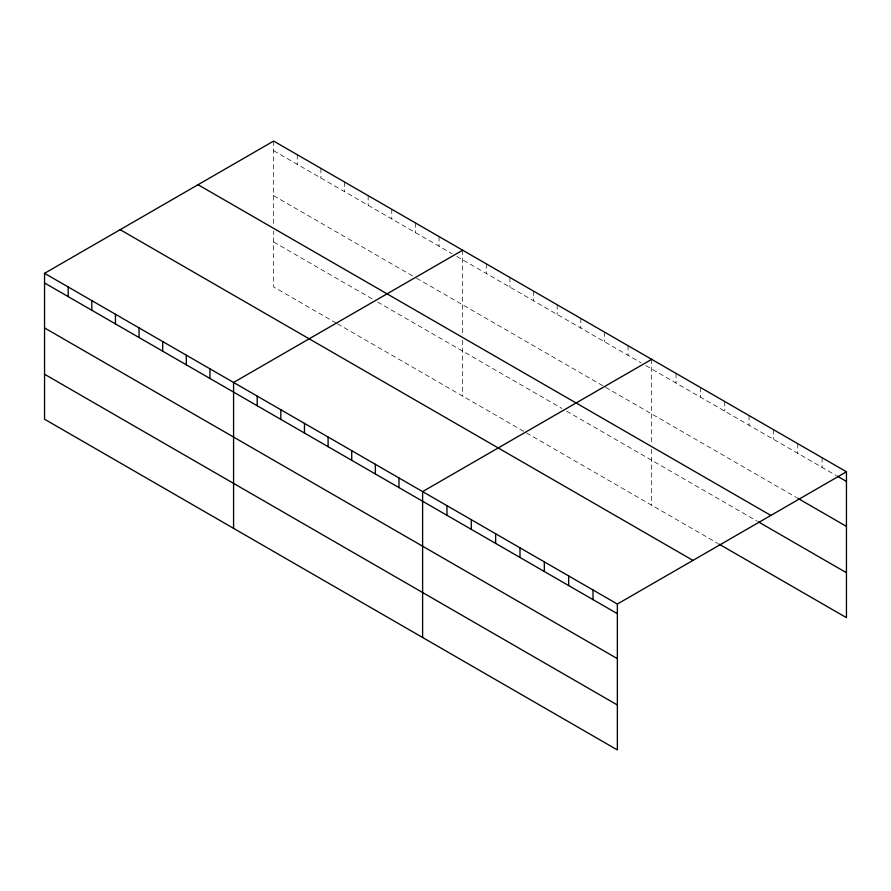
<?xml version="1.0" encoding="UTF-8"?>
<svg xmlns="http://www.w3.org/2000/svg" width="891" height="891" viewBox="0 0 891 891"><rect width="100%" height="100%" fill="white"/><g stroke="black" fill="none" stroke-linecap="round" stroke-linejoin="round"><path stroke-width="0.67" stroke-dasharray="4.46 3.34" d="M273.637 150.713L452.027 253.712M456.76 256.441L641.063 362.849M645.786 365.577L836.014 475.404M273.637 195.675L415.406 277.524M416.587 278.204L604.432 386.661M605.613 387.34L796.599 497.612M273.637 241.996L372.872 299.298M377.595 302.027L561.898 408.434M566.631 411.163L757.183 521.179M336.252 323.11L273.637 286.958L273.637 231.103M337.433 323.789L525.278 432.246M526.458 432.926L717.767 543.376M822.103 457.729L822.103 467.374M797.757 443.673L797.757 453.319M773.41 429.618L773.41 439.263M749.075 415.562L749.075 425.207M724.728 401.507L724.728 411.152M700.382 387.451L700.382 397.096M676.035 373.396L676.035 383.041M651.689 359.34L651.689 443.918M651.689 449.365L651.689 505.23M628.066 345.697L628.066 355.342M604.432 332.053L604.432 341.699M580.809 318.41L580.809 328.055M557.176 304.767L557.176 314.412M533.553 291.134L533.553 300.779M509.919 277.491L509.919 287.136M486.297 263.847L486.297 273.492M462.663 250.204L462.663 334.782M462.663 340.228L462.663 396.094M439.029 236.561L439.029 246.206M415.406 222.917L415.406 232.562M391.773 209.274L391.773 218.919M368.15 195.63L368.15 205.286M344.516 181.998L344.516 191.643M320.894 168.354L320.894 178M297.26 154.711L297.26 164.356M273.637 141.068L273.637 225.646"/><path stroke-width="1.34" d="M617.363 658.649L617.363 604.042L44.55 273.325L44.55 419.215L617.363 749.932L617.363 658.649L44.55 327.933M718.926 544.045L846.45 617.675L846.45 471.785L273.637 141.068L44.55 273.325M462.663 250.204L233.576 382.462L233.576 528.352M651.689 359.34L422.612 491.598L422.612 637.488M617.363 604.042L846.45 471.785M837.172 476.072L846.45 481.43M797.757 498.281L846.45 526.392M198.036 184.715L770.849 515.421M758.341 521.848L846.45 572.713M120.151 229.678L692.964 560.394M44.55 282.97L617.363 613.687M44.55 374.253L617.363 704.97M593.027 589.987L593.027 599.632M568.681 575.931L568.681 585.576M544.334 561.876L544.334 571.521M519.988 547.82L519.988 557.465M495.641 533.765L495.641 543.41M471.294 519.709L471.294 529.354M446.959 505.654L446.959 515.299M398.979 477.955L398.979 487.6M375.356 464.311L375.356 473.956M351.722 450.668L351.722 460.313M328.1 437.035L328.1 446.681M304.466 423.392L304.466 433.037M280.832 409.749L280.832 419.394M257.209 396.105L257.209 405.75M209.953 368.818L209.953 378.463M186.319 355.175L186.319 364.82M162.697 341.543L162.697 351.188M139.063 327.899L139.063 337.544M115.44 314.256L115.44 323.901M91.806 300.612L91.806 310.257M68.184 286.969L68.184 296.614"/></g></svg>
